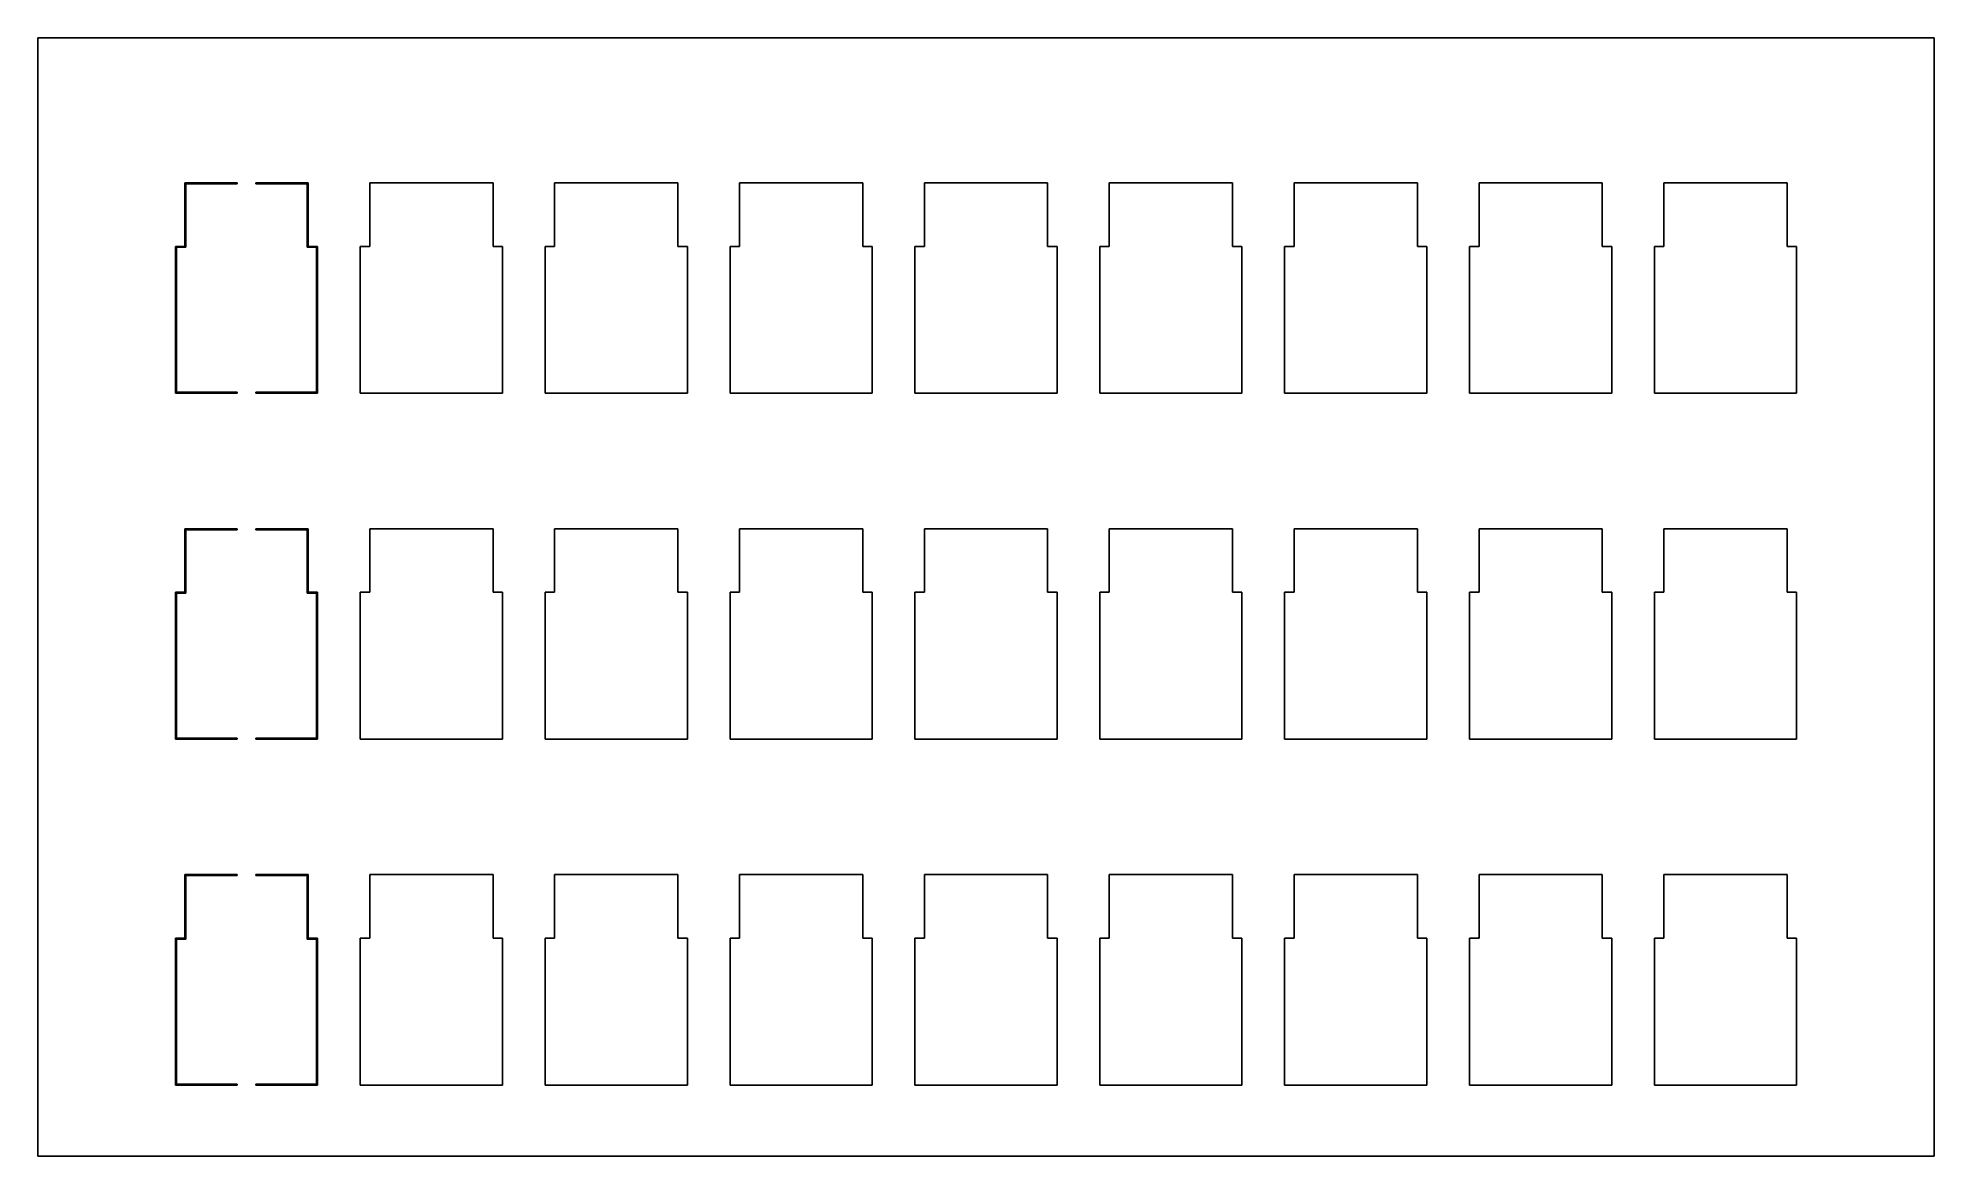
# Model space of a CAD drawing. Header units: millimetres. Extents: x -1935 to 65, y 0 to 1180.
import ezdxf

# ---------------------------------------------------------------- set-up
doc = ezdxf.new("R2010")
doc.units = ezdxf.units.MM

msp = doc.modelspace()

# ---------------------------------------------------------------- linework, layer by layer
at = {"color": 7, "linetype": 'Continuous', "lineweight": 25}
for p, q in [((-1935, 0), (-1935, 1180)), ((-1935, 1180), (65, 1180)), ((65, 1180), (65, 0)), ((-1780, 1027), (-1725, 1027)), ((-1780, 960), (-1780, 1027)), ((-1779, 959), (-1779, 1026)), ((-1779, 1026), (-1725, 1026)), ((-1725, 1026), (-1725, 1027)), ((-1705, 1027), (-1650, 1027)), ((-1705, 1027), (-1705, 1026)), ((-1705, 1026), (-1651, 1026)), ((-1651, 1026), (-1651, 959)), ((-1650, 1027), (-1650, 960)), ((-1585, 1027), (-1455, 1027)), ((-1585, 960), (-1585, 1027)), ((-1455, 1027), (-1455, 960)), ((-1390, 1027), (-1260, 1027)), ((-1390, 960), (-1390, 1027)), ((-1260, 1027), (-1260, 960)), ((-1195, 1027), (-1065, 1027)), ((-1195, 960), (-1195, 1027)), ((-1065, 1027), (-1065, 960)), ((-1000, 1027), (-870, 1027)), ((-1000, 960), (-1000, 1027)), ((-870, 1027), (-870, 960)), ((-805, 1027), (-675, 1027)), ((-805, 960), (-805, 1027)), ((-675, 1027), (-675, 960)), ((-610, 1027), (-480, 1027)), ((-610, 960), (-610, 1027)), ((-480, 1027), (-480, 960)), ((-415, 1027), (-285, 1027)), ((-415, 960), (-415, 1027)), ((-285, 1027), (-285, 960)), ((-220, 1027), (-90, 1027)), ((-220, 960), (-220, 1027)), ((-90, 1027), (-90, 960)), ((-1790, 960), (-1780, 960)), ((-1790, 805), (-1790, 960)), ((-1650, 960), (-1640, 960)), ((-1640, 960), (-1640, 805)), ((-1595, 960), (-1585, 960)), ((-1595, 805), (-1595, 960)), ((-1455, 960), (-1445, 960)), ((-1445, 960), (-1445, 805)), ((-1400, 960), (-1390, 960)), ((-1400, 805), (-1400, 960)), ((-1260, 960), (-1250, 960)), ((-1250, 960), (-1250, 805)), ((-1205, 960), (-1195, 960)), ((-1205, 805), (-1205, 960)), ((-1065, 960), (-1055, 960)), ((-1055, 960), (-1055, 805)), ((-1010, 960), (-1000, 960)), ((-1010, 805), (-1010, 960)), ((-870, 960), (-860, 960)), ((-860, 960), (-860, 805)), ((-815, 960), (-805, 960)), ((-815, 805), (-815, 960)), ((-675, 960), (-665, 960)), ((-665, 960), (-665, 805)), ((-620, 960), (-610, 960)), ((-620, 805), (-620, 960)), ((-480, 960), (-470, 960)), ((-470, 960), (-470, 805)), ((-425, 960), (-415, 960)), ((-425, 805), (-425, 960)), ((-285, 960), (-275, 960)), ((-275, 960), (-275, 805)), ((-230, 960), (-220, 960)), ((-230, 805), (-230, 960)), ((-90, 960), (-80, 960)), ((-80, 960), (-80, 805)), ((-1789, 806), (-1789, 959)), ((-1789, 959), (-1779, 959)), ((-1651, 959), (-1641, 959)), ((-1641, 959), (-1641, 806)), ((-1725, 805), (-1790, 805)), ((-1725, 806), (-1789, 806)), ((-1725, 805), (-1725, 806)), ((-1641, 806), (-1705, 806)), ((-1705, 806), (-1705, 805)), ((-1640, 805), (-1705, 805)), ((-1445, 805), (-1595, 805)), ((-1250, 805), (-1400, 805)), ((-1055, 805), (-1205, 805)), ((-860, 805), (-1010, 805)), ((-665, 805), (-815, 805)), ((-470, 805), (-620, 805)), ((-275, 805), (-425, 805)), ((-80, 805), (-230, 805)), ((-1780, 662), (-1725, 662)), ((-1780, 595), (-1780, 662)), ((-1779, 594), (-1779, 661)), ((-1779, 661), (-1725, 661)), ((-1725, 661), (-1725, 662)), ((-1705, 662), (-1650, 662)), ((-1705, 662), (-1705, 661)), ((-1705, 661), (-1651, 661)), ((-1651, 661), (-1651, 594)), ((-1650, 662), (-1650, 595)), ((-1585, 662), (-1455, 662)), ((-1585, 595), (-1585, 662)), ((-1455, 662), (-1455, 595)), ((-1390, 662), (-1260, 662)), ((-1390, 595), (-1390, 662)), ((-1260, 662), (-1260, 595)), ((-1195, 662), (-1065, 662)), ((-1195, 595), (-1195, 662)), ((-1065, 662), (-1065, 595)), ((-1000, 662), (-870, 662)), ((-1000, 595), (-1000, 662)), ((-870, 662), (-870, 595)), ((-805, 662), (-675, 662)), ((-805, 595), (-805, 662)), ((-675, 662), (-675, 595)), ((-610, 662), (-480, 662)), ((-610, 595), (-610, 662)), ((-480, 662), (-480, 595)), ((-415, 662), (-285, 662)), ((-415, 595), (-415, 662)), ((-285, 662), (-285, 595)), ((-220, 662), (-90, 662)), ((-220, 595), (-220, 662)), ((-90, 662), (-90, 595)), ((-1790, 595), (-1780, 595)), ((-1790, 440), (-1790, 595)), ((-1789, 441), (-1789, 594)), ((-1789, 594), (-1779, 594)), ((-1651, 594), (-1641, 594)), ((-1650, 595), (-1640, 595)), ((-1641, 594), (-1641, 441)), ((-1640, 595), (-1640, 440)), ((-1595, 595), (-1585, 595)), ((-1595, 440), (-1595, 595)), ((-1455, 595), (-1445, 595)), ((-1445, 595), (-1445, 440)), ((-1400, 595), (-1390, 595)), ((-1400, 440), (-1400, 595)), ((-1260, 595), (-1250, 595)), ((-1250, 595), (-1250, 440)), ((-1205, 595), (-1195, 595)), ((-1205, 440), (-1205, 595)), ((-1065, 595), (-1055, 595)), ((-1055, 595), (-1055, 440)), ((-1010, 595), (-1000, 595)), ((-1010, 440), (-1010, 595)), ((-870, 595), (-860, 595)), ((-860, 595), (-860, 440)), ((-815, 595), (-805, 595)), ((-815, 440), (-815, 595)), ((-675, 595), (-665, 595)), ((-665, 595), (-665, 440)), ((-620, 595), (-610, 595)), ((-620, 440), (-620, 595)), ((-480, 595), (-470, 595)), ((-470, 595), (-470, 440)), ((-425, 595), (-415, 595)), ((-425, 440), (-425, 595)), ((-285, 595), (-275, 595)), ((-275, 595), (-275, 440)), ((-230, 595), (-220, 595)), ((-230, 440), (-230, 595)), ((-90, 595), (-80, 595)), ((-80, 595), (-80, 440)), ((-1725, 440), (-1790, 440)), ((-1725, 441), (-1789, 441)), ((-1725, 440), (-1725, 441)), ((-1641, 441), (-1705, 441)), ((-1705, 441), (-1705, 440)), ((-1640, 440), (-1705, 440)), ((-1445, 440), (-1595, 440)), ((-1250, 440), (-1400, 440)), ((-1055, 440), (-1205, 440)), ((-860, 440), (-1010, 440)), ((-665, 440), (-815, 440)), ((-470, 440), (-620, 440)), ((-275, 440), (-425, 440)), ((-80, 440), (-230, 440)), ((-1780, 297), (-1725, 297)), ((-1780, 230), (-1780, 297)), ((-1779, 229), (-1779, 296)), ((-1779, 296), (-1725, 296)), ((-1725, 296), (-1725, 297)), ((-1705, 297), (-1650, 297)), ((-1705, 297), (-1705, 296)), ((-1705, 296), (-1651, 296)), ((-1651, 296), (-1651, 229)), ((-1650, 297), (-1650, 230)), ((-1585, 297), (-1455, 297)), ((-1585, 230), (-1585, 297)), ((-1455, 297), (-1455, 230)), ((-1390, 297), (-1260, 297)), ((-1390, 230), (-1390, 297)), ((-1260, 297), (-1260, 230)), ((-1195, 297), (-1065, 297)), ((-1195, 230), (-1195, 297)), ((-1065, 297), (-1065, 230)), ((-1000, 297), (-870, 297)), ((-1000, 230), (-1000, 297)), ((-870, 297), (-870, 230)), ((-805, 297), (-675, 297)), ((-805, 230), (-805, 297)), ((-675, 297), (-675, 230)), ((-610, 297), (-480, 297)), ((-610, 230), (-610, 297)), ((-480, 297), (-480, 230)), ((-415, 297), (-285, 297)), ((-415, 230), (-415, 297)), ((-285, 297), (-285, 230)), ((-220, 297), (-90, 297)), ((-220, 230), (-220, 297)), ((-90, 297), (-90, 230)), ((-1790, 230), (-1780, 230)), ((-1790, 75), (-1790, 230)), ((-1789, 76), (-1789, 229)), ((-1789, 229), (-1779, 229)), ((-1651, 229), (-1641, 229)), ((-1650, 230), (-1640, 230)), ((-1641, 229), (-1641, 76)), ((-1640, 230), (-1640, 75)), ((-1595, 230), (-1585, 230)), ((-1595, 75), (-1595, 230)), ((-1455, 230), (-1445, 230)), ((-1445, 230), (-1445, 75)), ((-1400, 230), (-1390, 230)), ((-1400, 75), (-1400, 230)), ((-1260, 230), (-1250, 230)), ((-1250, 230), (-1250, 75)), ((-1205, 230), (-1195, 230)), ((-1205, 75), (-1205, 230)), ((-1065, 230), (-1055, 230)), ((-1055, 230), (-1055, 75)), ((-1010, 230), (-1000, 230)), ((-1010, 75), (-1010, 230)), ((-870, 230), (-860, 230)), ((-860, 230), (-860, 75)), ((-815, 230), (-805, 230)), ((-815, 75), (-815, 230)), ((-675, 230), (-665, 230)), ((-665, 230), (-665, 75)), ((-620, 230), (-610, 230)), ((-620, 75), (-620, 230)), ((-480, 230), (-470, 230)), ((-470, 230), (-470, 75)), ((-425, 230), (-415, 230)), ((-425, 75), (-425, 230)), ((-285, 230), (-275, 230)), ((-275, 230), (-275, 75)), ((-230, 230), (-220, 230)), ((-230, 75), (-230, 230)), ((-90, 230), (-80, 230)), ((-80, 230), (-80, 75)), ((-1725, 75), (-1790, 75)), ((-1725, 76), (-1789, 76)), ((-1725, 75), (-1725, 76)), ((-1641, 76), (-1705, 76)), ((-1705, 76), (-1705, 75)), ((-1640, 75), (-1705, 75)), ((-1445, 75), (-1595, 75)), ((-1250, 75), (-1400, 75)), ((-1055, 75), (-1205, 75)), ((-860, 75), (-1010, 75)), ((-665, 75), (-815, 75)), ((-470, 75), (-620, 75)), ((-275, 75), (-425, 75)), ((-80, 75), (-230, 75)), ((65, 0), (-1935, 0))]:
    msp.add_line(p, q, dxfattribs=at)

doc.saveas('drawing.dxf')
